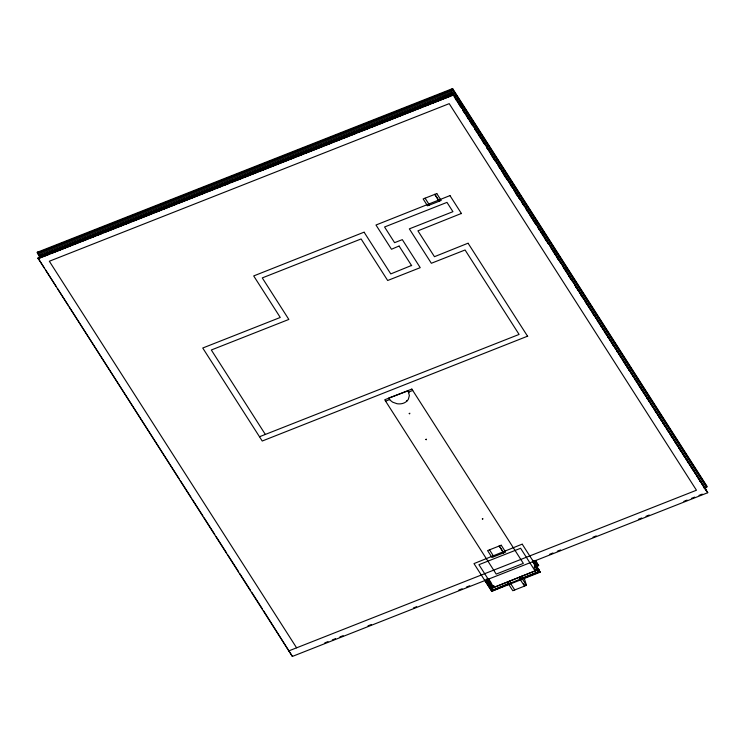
<?xml version="1.0" encoding="UTF-8"?>
<svg xmlns="http://www.w3.org/2000/svg" width="745" height="745" viewBox="0 0 745 745"><rect width="100%" height="100%" fill="white"/><g stroke="black" fill="none" stroke-linecap="round" stroke-linejoin="round"><path stroke-width="1.12" d="M487.072 579.293L491.998 586.986L491.663 588.15M452.001 88.944L452.615 88.581L706.958 486.234L706.428 487.519L452.532 90.564L452.615 88.581L37.25 252.285L39.848 256.932M482.341 518.65L482.481 519.377L483.039 518.818M406.742 400.819L406.779 401.173A12.255 9.005 -7 0 0 408.316 399.339L409.368 395.558L407.962 390.51M436.756 99.588L452.494 93.106L707.75 492.715L292.385 656.419L37.958 258.04L453.323 94.345L707.75 492.715M491.7 583.866L492.11 586.566L494.047 585.803M452.588 94.978L453.062 94.876M409.61 413.903L409.862 413.224L409.079 413.55M426.187 439.82L426.438 439.14L425.656 439.457M707.042 486.96L452.709 89.307L37.334 253.002L38.135 253.877L452.532 90.564M704.481 488.496L704.304 487.053L451.74 92.175L40.249 254.343L40.426 255.786L62.086 247.247M452.532 93.255L39.103 256.196L40.426 255.786M64.247 246.399L107.569 229.33M109.729 228.473L234.265 179.396M236.426 178.539L434.596 100.435M39.811 256.354L452.271 93.796L452.448 95.23M49.487 253.933L38.666 258.198L39.988 257.789M51.647 253.077L94.922 236.025M97.092 235.169L102.503 233.036M104.663 232.189L130.636 221.954M132.796 221.097L176.071 204.046M178.241 203.189L221.516 186.129M223.686 185.282L229.088 183.149M231.257 182.292L266.961 168.221M269.122 167.374L274.533 165.241M276.702 164.384L282.113 162.252M284.273 161.404L355.682 133.253M357.851 132.405L401.127 115.345M403.287 114.497L408.698 112.365M410.868 111.508L446.572 97.437M448.732 96.58L451.982 95.304M44.318 256.084L49.729 253.952M51.899 253.095L70.3 245.841M73.55 244.565L77.88 242.851M82.211 241.147L87.621 239.015M89.782 238.167L95.202 236.025M97.362 235.178L102.773 233.045M104.943 232.189L115.764 227.923M119.014 226.648L123.344 224.934M125.514 224.087L130.924 221.954M133.085 221.097L151.496 213.843M154.737 212.567L161.237 210.006M163.397 209.149L168.817 207.017M170.977 206.16L176.388 204.028M178.558 203.18L196.959 195.926M200.209 194.641L204.54 192.936M208.87 191.232L214.281 189.1M216.45 188.243L221.861 186.11M224.022 185.254L229.441 183.121M235.932 180.56L242.432 178.008M244.593 177.152L250.003 175.019M252.173 174.162L257.584 172.03M259.754 171.173L278.155 163.928M281.396 162.643L287.896 160.082M290.056 159.234L295.476 157.102M297.637 156.245L303.047 154.113M305.217 153.256L323.619 146.001M326.869 144.726L331.199 143.021M335.529 141.308L340.94 139.175M343.11 138.328L348.52 136.195M350.681 135.339L356.101 133.206M362.591 130.645L369.092 128.084M371.252 127.227L376.663 125.095M378.833 124.247L384.243 122.115M386.413 121.258L404.814 114.004M408.064 112.728L414.555 110.167M416.725 109.31L422.136 107.178M424.296 106.33L429.716 104.188M431.877 103.341L450.278 96.086M38.042 258.766L453.416 95.062M399.171 245.971L391.488 249.258L375.983 225.018L450.064 195.562M527.637 336.163L262.231 441.021L202.742 348.017L280.26 317.463L253.7 275.929L364.193 232.123M468.158 243.159L434.456 256.69L417.926 230.838L461.481 213.415M364.221 232.375L390.78 273.909L411.613 265.434M259.493 436.738L519.088 334.43L465.076 249.985L431.346 263.274L409.34 228.864L452.932 211.682L446.981 202.389L384.56 226.992L394.589 242.674L402.309 239.639L420.227 267.66L387.67 280.493L361.111 238.959L262.277 277.904L288.837 319.437L211.319 349.992L265.341 434.437M388.685 398.109L408.009 390.864M385.603 401.155L389.775 399.506M408.558 392.103L412.73 390.454M532.768 560.287L540.153 572.197L491.7 591.297L473.988 563.602L522.385 544.055M288.837 650.879L696.454 490.229L449.207 103.657L49.338 261.244L296.594 647.824M704.258 488.375L706.428 487.519M324.746 642.907L327.986 641.631M332.317 639.918L335.557 638.642M339.888 636.938L343.128 635.662M368.011 625.856L371.252 624.571M413.438 607.948L416.688 606.672M458.873 590.04L462.114 588.764M466.445 587.06L469.695 585.784M549.736 554.233L552.976 552.958M557.307 551.253L560.557 549.968M593.001 537.182L596.251 535.906M638.437 519.274L641.678 517.999M646.008 516.294L649.249 515.019M683.863 501.376L687.114 500.091M691.435 498.386L694.685 497.111M699.006 495.406L702.256 494.121M534.109 567.066L538.607 565.204L534.379 567.178M534.649 567.057L537.871 565.781A1.024 0.624 26.1 0 0 538.644 565.511L535.525 560.38M534.463 569.878L537.648 568.621L537.303 565.809L534.267 561.06M534.649 570.074L537.843 568.808M491.998 586.986L493.451 586.417M534.817 570.111L538.02 568.845A1.09 0.67 26.1 0 0 538.942 569.376L539.119 569.487M485.479 580.346L491.719 590.115L491.821 589.658A1.714 0.503 -77.6 0 1 492.138 588.131L538.123 569.683L532.489 560.966M508.742 583.4L491.775 590.571L508.798 583.857M521.547 578.362L539.687 571.21L521.602 578.818M524.219 578.111L526.445 585.337L512.802 590.72L508.416 583.857L522.059 578.474L521.789 576.239M491.7 591.297L508.984 584.005M521.854 578.93L540.097 571.741M38.572 251.875L37.25 252.285L39.755 256.206M406.779 401.173A8.595 6.314 -7 0 1 402.486 403.501A10.216 7.506 -7 0 1 396.936 403.697L392.624 402.16L390.771 400.708A18.02 13.242 -7 0 1 389.719 399.692A17.74 13.037 -7 0 1 388.722 398.463M539.604 571.173L539.306 570.903A1.714 1.052 26.1 0 0 538.16 570L532.628 561.339M705.198 488.748L705.981 489.521M706.726 491.439L703.82 486.941M533.429 562.456L534.314 563.816L535.208 571.117L520.597 548.273L478.933 564.691L493.544 587.535L493.283 585.449M460.764 102.633L462.645 105.576M472.656 121.23L474.537 124.164M535.86 220.054L537.117 222.01M542.742 230.81L544.623 233.753M554.634 249.407L556.515 252.341M566.526 267.995L568.407 270.929M629.73 366.819L630.987 368.775M636.612 377.575L638.493 380.518M648.504 396.172L650.385 399.106M660.396 414.76L662.277 417.694M455.567 98.796L457.449 101.739M459.33 104.682L461.211 107.625M463.092 110.558L465.597 114.479M467.478 117.421L469.359 120.364M471.24 123.307L473.122 126.24M475.003 129.183L477.508 133.104M479.389 136.046L481.27 138.989M483.151 141.923L485.032 144.865M486.913 147.808L489.418 151.729M491.3 154.671L493.181 157.605M495.062 160.548L496.943 163.49M498.824 166.433L501.329 170.354M503.21 173.287L505.091 176.23M506.972 179.173L508.854 182.115M510.735 185.049L512.616 187.991M515.121 191.912L517.002 194.855M518.883 197.798L520.764 200.731M522.645 203.674L524.527 206.616M527.032 210.537L528.913 213.48M530.794 216.413L536.437 225.241M538.952 229.162L540.823 232.095M542.705 235.038L548.348 243.857M550.862 247.778L552.743 250.72M554.615 253.663L560.259 262.482M562.773 266.403L564.021 268.368M566.535 272.288L572.169 281.107M574.684 285.028L575.932 286.983M578.446 290.904L584.08 299.732M585.961 302.666L587.842 305.608M590.357 309.529L595.991 318.348M597.872 321.291L599.753 324.233M602.267 328.154L607.901 336.973M609.783 339.916L611.664 342.858M612.921 344.814L615.426 348.735M616.683 350.699L619.821 355.598M621.693 358.541L623.574 361.483M624.832 363.439L627.337 367.36M628.594 369.324L631.732 374.223M633.613 377.166L635.485 380.099M636.742 382.064L639.247 385.985M640.504 387.94L643.643 392.848M645.524 395.781L647.405 398.724M648.653 400.689L651.158 404.61M652.415 406.565L655.553 411.464M657.435 414.406L659.316 417.349M660.564 419.305L663.069 423.225M664.326 425.19L667.464 430.089M669.345 433.031L671.226 435.974M672.474 437.93L674.989 441.85M676.236 443.815L678.742 447.736M679.999 449.691L683.137 454.59M684.385 456.555L686.899 460.475M688.147 462.431L690.652 466.351M691.909 468.316L695.048 473.215M696.296 475.18L698.81 479.1M700.058 481.056L702.563 484.976M454.152 96.729L456.657 100.65M457.905 102.605L460.41 106.526M462.915 110.437L464.172 112.402M466.044 115.335L468.549 119.256M469.806 121.212L472.311 125.123M474.816 129.043L476.064 130.999M477.945 133.942L479.827 136.875M481.708 139.818L484.213 143.729M486.718 147.65L487.966 149.605M489.847 152.539L491.728 155.482M493.6 158.415L495.481 161.358M497.986 165.269L499.867 168.212M501.748 171.145L503.62 174.088M505.501 177.021L507.382 179.955M509.887 183.875L511.768 186.809M513.64 189.751L515.521 192.685M517.403 195.628L519.284 198.561M521.789 202.482L523.037 204.437M525.542 208.358L527.423 211.291M529.304 214.225L531.176 217.167M533.057 220.101L534.938 223.044M537.443 226.955L539.324 229.898M541.196 232.831L543.077 235.774M544.958 238.707L546.839 241.641M553.097 251.438L554.978 254.371M556.86 257.314L558.731 260.247M563.741 268.079L566.247 272M568.752 275.911L570.633 278.853M575.643 286.685L578.148 290.606M580.653 294.517L582.534 297.46M585.039 301.371L586.287 303.327M587.544 305.292L590.049 309.203M592.554 313.124L593.802 315.079M596.941 319.978L598.188 321.933M599.446 323.898L601.951 327.809M604.456 331.73L605.704 333.685M607.585 336.619L609.466 339.562M611.338 342.495L613.843 346.416M616.348 350.327L617.605 352.292M619.486 355.225L621.358 358.168M623.239 361.101L625.744 365.022M627.001 366.978L629.506 370.889M631.378 373.832L633.259 376.765M635.14 379.708L637.022 382.641M638.893 385.584L641.398 389.495M643.28 392.438L645.161 395.372M647.033 398.305L648.914 401.248M650.795 404.181L652.676 407.124M655.181 411.035L657.053 413.978M658.934 416.911L660.815 419.854M662.696 422.788L664.568 425.721M667.073 429.642L668.954 432.575M670.835 435.518L672.716 438.451M674.588 441.394L676.469 444.327M678.974 448.248L680.232 450.204M682.737 454.124L684.608 457.058M686.49 459.991L688.371 462.934M690.876 466.845L692.124 468.81M698.391 478.597L700.272 481.54M702.777 485.451L704.025 487.407M492.026 156.32L493.907 159.262M503.937 174.935L505.818 177.878M515.847 193.56L517.728 196.494M450.092 195.805L461.509 213.657M468.186 243.401L527.674 336.405M434.856 194.343L439.243 201.206M434.773 194.37L439.159 201.234M425.078 198.189L429.474 205.052M399.199 246.213L411.65 265.686M535.245 560.687L537.108 563.602M534.77 560.938L537.871 565.781A1.006 0.615 26.1 0 1 537.303 565.809M522.441 544.511L540.153 572.197M532.871 560.92L539.743 571.666M532.796 561.032L537.648 568.621M522.059 578.474L526.445 585.337M523.511 583.531L524.294 584.741M499.29 545.983L503.685 552.846M499.206 546.011L503.601 552.874M524.508 586.101L520.038 579.265L519.786 577.189M489.521 549.829L493.907 556.692M514.739 589.956L510.353 583.084L510.074 580.858M488.729 579.014L491.16 582.804M487.258 578.977L492.11 586.566M487.156 579.061L492.045 586.697M486.56 579.172L492.1 587.824M486.597 579.47L492.138 588.131L538.123 569.683M484.902 579.824L491.775 590.571M484.93 580.336L491.644 590.841M38.135 253.877L40.016 256.82M37.958 258.04L44.225 267.846M45.482 269.811L56.136 286.471M57.393 288.436L68.056 305.096M69.304 307.061L179.033 478.607M180.281 480.572L190.944 497.232M192.191 499.197L202.854 515.857M204.111 517.822L214.765 534.482M216.022 536.447L226.676 553.107M227.933 555.072L238.596 571.732M239.843 573.697L250.506 590.357M251.763 592.322L262.417 608.982M263.674 610.947L292.385 656.419M408.288 391.237L408.949 392.68M519.842 577.003L520.122 579.238M451.74 92.175L451.917 93.609M508.137 581.621L508.416 583.857M537.722 564.57A1.369 0.838 26.1 0 1 538.607 565.204M436.794 193.579L423.141 198.952L427.537 205.816L441.18 200.442L436.794 193.579M411.845 389.076L384.718 399.767L496.207 574.088L523.344 563.397L411.845 389.076M501.227 545.219L487.584 550.592L491.97 557.456L505.622 552.082L501.227 545.219"/></g></svg>
